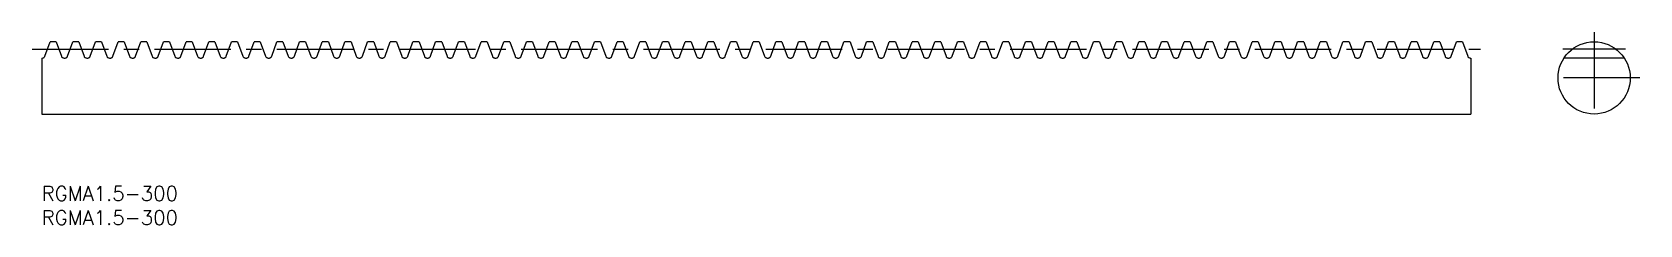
# Model space of a CAD drawing. Extents: x -2 to 332, y -8 to 32.
import ezdxf

# ---------------------------------------------------------------- set-up
doc = ezdxf.new("R2010")
doc.units = 0
doc.header["$LTSCALE"] = 0.5
doc.linetypes.add('CENTER', pattern=[50.8, 31.75, -6.35, 6.35, -6.35])
for name, color, linetype in [('MSM_CENTER', 1, 'CENTER'), ('MSM_CONTINUOUS', 7, 'CONTINUOUS'), ('MSM_PART_NUMBER', 7, 'CONTINUOUS')]:
    doc.layers.add(name, color=color, linetype=linetype)
doc.styles.get("Standard").update_dxf_attribs({"font": 'txt.shx', "height": 3, "bigfont": 'bigfont.shx'})

msp = doc.modelspace()

# ---------------------------------------------------------------- linework, layer by layer
at = {"layer": 'MSM_CENTER'}
for p, q in [((322.5, 32), (322.5, 13)), ((-2, 28.5), (298.88, 28.5)), ((329, 28.5), (316, 28.5)), ((332, 22.5), (313, 22.5))]:
    msp.add_line(p, q, dxfattribs=at)
at = {"layer": 'MSM_CONTINUOUS'}
for p, q in [((0.63, 27), (1.72, 30)), ((2.99, 30), (1.72, 30)), ((2.99, 30), (4.08, 27)), ((5.34, 27), (6.44, 30)), ((7.7, 30), (6.44, 30)), ((7.7, 30), (8.79, 27)), ((10.06, 27), (11.15, 30)), ((12.41, 30), (11.15, 30)), ((12.41, 30), (13.5, 27)), ((14.77, 27), (15.86, 30)), ((17.12, 30), (15.86, 30)), ((17.12, 30), (18.22, 27)), ((19.48, 27), (20.57, 30)), ((21.84, 30), (20.57, 30)), ((21.84, 30), (22.93, 27)), ((24.19, 27), (25.29, 30)), ((26.55, 30), (25.29, 30)), ((26.55, 30), (27.64, 27)), ((28.91, 27), (30, 30)), ((31.26, 30), (30, 30)), ((31.26, 30), (32.35, 27)), ((33.62, 27), (34.71, 30)), ((35.97, 30), (34.71, 30)), ((35.97, 30), (37.07, 27)), ((38.33, 27), (39.42, 30)), ((40.69, 30), (39.42, 30)), ((40.69, 30), (41.78, 27)), ((43.04, 27), (44.14, 30)), ((45.4, 30), (44.14, 30)), ((45.4, 30), (46.49, 27)), ((47.76, 27), (48.85, 30)), ((50.11, 30), (48.85, 30)), ((50.11, 30), (51.2, 27)), ((52.47, 27), (53.56, 30)), ((54.82, 30), (53.56, 30)), ((54.82, 30), (55.92, 27)), ((57.18, 27), (58.27, 30)), ((59.54, 30), (58.27, 30)), ((59.54, 30), (60.63, 27)), ((61.89, 27), (62.98, 30)), ((64.25, 30), (62.98, 30)), ((64.25, 30), (65.34, 27)), ((66.61, 27), (67.7, 30)), ((68.96, 30), (67.7, 30)), ((68.96, 30), (70.05, 27)), ((71.32, 27), (72.41, 30)), ((73.67, 30), (72.41, 30)), ((73.67, 30), (74.77, 27)), ((76.03, 27), (77.12, 30)), ((78.39, 30), (77.12, 30)), ((78.39, 30), (79.48, 27)), ((80.74, 27), (81.83, 30)), ((83.1, 30), (81.83, 30)), ((83.1, 30), (84.19, 27)), ((85.45, 27), (86.55, 30)), ((87.81, 30), (86.55, 30)), ((87.81, 30), (88.9, 27)), ((90.17, 27), (91.26, 30)), ((92.52, 30), (91.26, 30)), ((92.52, 30), (93.62, 27)), ((94.88, 27), (95.97, 30)), ((97.24, 30), (95.97, 30)), ((97.24, 30), (98.33, 27)), ((99.59, 27), (100.68, 30)), ((101.95, 30), (100.68, 30)), ((101.95, 30), (103.04, 27)), ((104.3, 27), (105.4, 30)), ((106.66, 30), (105.4, 30)), ((106.66, 30), (107.75, 27)), ((109.02, 27), (110.11, 30)), ((111.37, 30), (110.11, 30)), ((111.37, 30), (112.46, 27)), ((113.73, 27), (114.82, 30)), ((116.09, 30), (114.82, 30)), ((116.09, 30), (117.18, 27)), ((118.44, 27), (119.53, 30)), ((120.8, 30), (119.53, 30)), ((120.8, 30), (121.89, 27)), ((123.15, 27), (124.25, 30)), ((125.51, 30), (124.25, 30)), ((125.51, 30), (126.6, 27)), ((127.87, 27), (128.96, 30)), ((130.22, 30), (128.96, 30)), ((130.22, 30), (131.31, 27)), ((132.58, 27), (133.67, 30)), ((134.93, 30), (133.67, 30)), ((134.93, 30), (136.03, 27)), ((137.29, 27), (138.38, 30)), ((139.65, 30), (138.38, 30)), ((139.65, 30), (140.74, 27)), ((142, 27), (143.1, 30)), ((144.36, 30), (143.1, 30)), ((144.36, 30), (145.45, 27)), ((146.72, 27), (147.81, 30)), ((149.07, 30), (147.81, 30)), ((149.07, 30), (150.16, 27)), ((151.43, 27), (152.52, 30)), ((153.78, 30), (152.52, 30)), ((153.78, 30), (154.88, 27)), ((156.14, 27), (157.23, 30)), ((158.5, 30), (157.23, 30)), ((158.5, 30), (159.59, 27)), ((160.85, 27), (161.95, 30)), ((163.21, 30), (161.95, 30)), ((163.21, 30), (164.3, 27)), ((165.57, 27), (166.66, 30)), ((167.92, 30), (166.66, 30)), ((167.92, 30), (169.01, 27)), ((170.28, 27), (171.37, 30)), ((172.63, 30), (171.37, 30)), ((172.63, 30), (173.73, 27)), ((174.99, 27), (176.08, 30)), ((177.35, 30), (176.08, 30)), ((177.35, 30), (178.44, 27)), ((179.7, 27), (180.79, 30)), ((182.06, 30), (180.79, 30)), ((182.06, 30), (183.15, 27)), ((184.42, 27), (185.51, 30)), ((186.77, 30), (185.51, 30)), ((186.77, 30), (187.86, 27)), ((189.13, 27), (190.22, 30)), ((191.48, 30), (190.22, 30)), ((191.48, 30), (192.58, 27)), ((193.84, 27), (194.93, 30)), ((196.2, 30), (194.93, 30)), ((196.2, 30), (197.29, 27)), ((198.55, 27), (199.64, 30)), ((200.91, 30), (199.64, 30)), ((200.91, 30), (202, 27)), ((203.26, 27), (204.36, 30)), ((205.62, 30), (204.36, 30)), ((205.62, 30), (206.71, 27)), ((207.98, 27), (209.07, 30)), ((210.33, 30), (209.07, 30)), ((210.33, 30), (211.43, 27)), ((212.69, 27), (213.78, 30)), ((215.05, 30), (213.78, 30)), ((215.05, 30), (216.14, 27)), ((217.4, 27), (218.49, 30)), ((219.76, 30), (218.49, 30)), ((219.76, 30), (220.85, 27)), ((222.11, 27), (223.21, 30)), ((224.47, 30), (223.21, 30)), ((224.47, 30), (225.56, 27)), ((226.83, 27), (227.92, 30)), ((229.18, 30), (227.92, 30)), ((229.18, 30), (230.27, 27)), ((231.54, 27), (232.63, 30)), ((233.9, 30), (232.63, 30)), ((233.9, 30), (234.99, 27)), ((236.25, 27), (237.34, 30)), ((238.61, 30), (237.34, 30)), ((238.61, 30), (239.7, 27)), ((240.96, 27), (242.06, 30)), ((243.32, 30), (242.06, 30)), ((243.32, 30), (244.41, 27)), ((245.68, 27), (246.77, 30)), ((248.03, 30), (246.77, 30)), ((248.03, 30), (249.12, 27)), ((250.39, 27), (251.48, 30)), ((252.74, 30), (251.48, 30)), ((252.74, 30), (253.84, 27)), ((255.1, 27), (256.19, 30)), ((257.46, 30), (256.19, 30)), ((257.46, 30), (258.55, 27)), ((259.81, 27), (260.91, 30)), ((262.17, 30), (260.91, 30)), ((262.17, 30), (263.26, 27)), ((264.53, 27), (265.62, 30)), ((266.88, 30), (265.62, 30)), ((266.88, 30), (267.97, 27)), ((269.24, 27), (270.33, 30)), ((271.59, 30), (270.33, 30)), ((271.59, 30), (272.69, 27)), ((273.95, 27), (275.04, 30)), ((276.31, 30), (275.04, 30)), ((276.31, 30), (277.4, 27)), ((278.66, 27), (279.76, 30)), ((281.02, 30), (279.76, 30)), ((281.02, 30), (282.11, 27)), ((283.38, 27), (284.47, 30)), ((285.73, 30), (284.47, 30)), ((285.73, 30), (286.82, 27)), ((288.09, 27), (289.18, 30)), ((290.44, 30), (289.18, 30)), ((290.44, 30), (291.54, 27)), ((292.8, 27), (293.89, 30)), ((295.16, 30), (293.89, 30)), ((295.16, 30), (296.25, 27)), ((0, 26.62), (0.1, 26.62)), ((0, 26.62), (0, 15)), ((4.62, 26.62), (4.81, 26.62)), ((9.33, 26.62), (9.52, 26.62)), ((14.04, 26.62), (14.23, 26.62)), ((18.75, 26.62), (18.95, 26.62)), ((23.46, 26.62), (23.66, 26.62)), ((28.18, 26.62), (28.37, 26.62)), ((32.89, 26.62), (33.08, 26.62)), ((37.6, 26.62), (37.8, 26.62)), ((42.31, 26.62), (42.51, 26.62)), ((47.03, 26.62), (47.22, 26.62)), ((51.74, 26.62), (51.93, 26.62)), ((56.45, 26.62), (56.64, 26.62)), ((61.16, 26.62), (61.36, 26.62)), ((65.88, 26.62), (66.07, 26.62)), ((70.59, 26.62), (70.78, 26.62)), ((75.3, 26.62), (75.49, 26.62)), ((80.01, 26.62), (80.21, 26.62)), ((84.73, 26.62), (84.92, 26.62)), ((89.44, 26.62), (89.63, 26.62)), ((94.15, 26.62), (94.34, 26.62)), ((98.86, 26.62), (99.06, 26.62)), ((103.58, 26.62), (103.77, 26.62)), ((108.29, 26.62), (108.48, 26.62)), ((113, 26.62), (113.19, 26.62)), ((117.71, 26.62), (117.91, 26.62)), ((122.43, 26.62), (122.62, 26.62)), ((127.14, 26.62), (127.33, 26.62)), ((131.85, 26.62), (132.04, 26.62)), ((136.56, 26.62), (136.76, 26.62)), ((141.27, 26.62), (141.47, 26.62)), ((145.99, 26.62), (146.18, 26.62)), ((150.7, 26.62), (150.89, 26.62)), ((155.41, 26.62), (155.61, 26.62)), ((160.12, 26.62), (160.32, 26.62)), ((164.84, 26.62), (165.03, 26.62)), ((169.55, 26.62), (169.74, 26.62)), ((174.26, 26.62), (174.45, 26.62)), ((178.97, 26.62), (179.17, 26.62)), ((183.69, 26.62), (183.88, 26.62)), ((188.4, 26.62), (188.59, 26.62)), ((193.11, 26.62), (193.3, 26.62)), ((197.82, 26.62), (198.02, 26.62)), ((202.54, 26.62), (202.73, 26.62)), ((207.25, 26.62), (207.44, 26.62)), ((211.96, 26.62), (212.15, 26.62)), ((216.67, 26.62), (216.87, 26.62)), ((221.39, 26.62), (221.58, 26.62)), ((226.1, 26.62), (226.29, 26.62)), ((230.81, 26.62), (231, 26.62)), ((235.52, 26.62), (235.72, 26.62)), ((240.24, 26.62), (240.43, 26.62)), ((244.95, 26.62), (245.14, 26.62)), ((249.66, 26.62), (249.85, 26.62)), ((254.37, 26.62), (254.57, 26.62)), ((259.08, 26.62), (259.28, 26.62)), ((263.8, 26.62), (263.99, 26.62)), ((268.51, 26.62), (268.7, 26.62)), ((273.22, 26.62), (273.42, 26.62)), ((277.93, 26.62), (278.13, 26.62)), ((282.65, 26.62), (282.84, 26.62)), ((287.36, 26.62), (287.55, 26.62)), ((292.07, 26.62), (292.26, 26.62)), ((296.78, 26.62), (296.88, 26.62)), ((296.88, 26.62), (296.88, 15)), ((328.77, 26.62), (316.24, 26.62)), ((0, 15), (296.88, 15))]:
    msp.add_line(p, q, dxfattribs=at)
for points in [[(0.1, 26.62, 0), (0.18, 26.63, 0), (0.26, 26.65, 0), (0.34, 26.68, 0), (0.41, 26.72, 0), (0.47, 26.77, 0), (0.53, 26.82, 0), (0.58, 26.89, 0), (0.62, 26.97, 0), (0.63, 27, 0)], [(4.08, 27, 0), (4.12, 26.91, 0), (4.18, 26.82, 0), (4.25, 26.76, 0), (4.32, 26.71, 0), (4.41, 26.66, 0), (4.5, 26.64, 0), (4.62, 26.62, 0)], [(4.81, 26.62, 0), (4.89, 26.63, 0), (4.97, 26.65, 0), (5.05, 26.68, 0), (5.12, 26.72, 0), (5.18, 26.77, 0), (5.24, 26.82, 0), (5.29, 26.89, 0), (5.33, 26.97, 0), (5.34, 27, 0)], [(8.79, 27, 0), (8.83, 26.91, 0), (8.9, 26.82, 0), (8.96, 26.76, 0), (9.03, 26.71, 0), (9.12, 26.66, 0), (9.21, 26.64, 0), (9.33, 26.62, 0)], [(9.52, 26.62, 0), (9.6, 26.63, 0), (9.69, 26.65, 0), (9.76, 26.68, 0), (9.83, 26.72, 0), (9.9, 26.77, 0), (9.95, 26.82, 0), (10, 26.89, 0), (10.04, 26.97, 0), (10.06, 27, 0)], [(13.5, 27, 0), (13.55, 26.91, 0), (13.61, 26.82, 0), (13.67, 26.76, 0), (13.75, 26.71, 0), (13.83, 26.66, 0), (13.93, 26.64, 0), (14.04, 26.62, 0)], [(14.23, 26.62, 0), (14.32, 26.63, 0), (14.4, 26.65, 0), (14.47, 26.68, 0), (14.54, 26.72, 0), (14.61, 26.77, 0), (14.66, 26.82, 0), (14.72, 26.89, 0), (14.76, 26.97, 0), (14.77, 27, 0)], [(18.22, 27, 0), (18.26, 26.91, 0), (18.32, 26.82, 0), (18.38, 26.76, 0), (18.46, 26.71, 0), (18.54, 26.66, 0), (18.64, 26.64, 0), (18.75, 26.62, 0)], [(18.95, 26.62, 0), (19.03, 26.63, 0), (19.11, 26.65, 0), (19.19, 26.68, 0), (19.26, 26.72, 0), (19.32, 26.77, 0), (19.38, 26.82, 0), (19.43, 26.89, 0), (19.47, 26.97, 0), (19.48, 27, 0)], [(22.93, 27, 0), (22.97, 26.91, 0), (23.03, 26.82, 0), (23.1, 26.76, 0), (23.17, 26.71, 0), (23.26, 26.66, 0), (23.35, 26.64, 0), (23.46, 26.62, 0)], [(23.66, 26.62, 0), (23.74, 26.63, 0), (23.82, 26.65, 0), (23.9, 26.68, 0), (23.97, 26.72, 0), (24.03, 26.77, 0), (24.09, 26.82, 0), (24.14, 26.89, 0), (24.18, 26.97, 0), (24.19, 27, 0)], [(27.64, 27, 0), (27.68, 26.91, 0), (27.74, 26.82, 0), (27.81, 26.76, 0), (27.88, 26.71, 0), (27.97, 26.66, 0), (28.06, 26.64, 0), (28.18, 26.62, 0)], [(28.37, 26.62, 0), (28.45, 26.63, 0), (28.54, 26.65, 0), (28.61, 26.68, 0), (28.68, 26.72, 0), (28.75, 26.77, 0), (28.8, 26.82, 0), (28.85, 26.89, 0), (28.89, 26.97, 0), (28.91, 27, 0)], [(32.35, 27, 0), (32.4, 26.91, 0), (32.46, 26.82, 0), (32.52, 26.76, 0), (32.6, 26.71, 0), (32.68, 26.66, 0), (32.78, 26.64, 0), (32.89, 26.62, 0)], [(33.08, 26.62, 0), (33.17, 26.63, 0), (33.25, 26.65, 0), (33.32, 26.68, 0), (33.39, 26.72, 0), (33.46, 26.77, 0), (33.51, 26.82, 0), (33.57, 26.89, 0), (33.61, 26.97, 0), (33.62, 27, 0)], [(37.07, 27, 0), (37.11, 26.91, 0), (37.17, 26.82, 0), (37.23, 26.76, 0), (37.31, 26.71, 0), (37.39, 26.66, 0), (37.49, 26.64, 0), (37.6, 26.62, 0)], [(37.8, 26.62, 0), (37.88, 26.63, 0), (37.96, 26.65, 0), (38.04, 26.68, 0), (38.11, 26.72, 0), (38.17, 26.77, 0), (38.23, 26.82, 0), (38.28, 26.89, 0), (38.32, 26.97, 0), (38.33, 27, 0)], [(41.78, 27, 0), (41.82, 26.91, 0), (41.88, 26.82, 0), (41.95, 26.76, 0), (42.02, 26.71, 0), (42.11, 26.66, 0), (42.2, 26.64, 0), (42.31, 26.62, 0)], [(42.51, 26.62, 0), (42.59, 26.63, 0), (42.67, 26.65, 0), (42.75, 26.68, 0), (42.82, 26.72, 0), (42.88, 26.77, 0), (42.94, 26.82, 0), (42.99, 26.89, 0), (43.03, 26.97, 0), (43.04, 27, 0)], [(46.49, 27, 0), (46.53, 26.91, 0), (46.59, 26.82, 0), (46.66, 26.76, 0), (46.73, 26.71, 0), (46.82, 26.66, 0), (46.91, 26.64, 0), (47.03, 26.62, 0)], [(47.22, 26.62, 0), (47.3, 26.63, 0), (47.38, 26.65, 0), (47.46, 26.68, 0), (47.53, 26.72, 0), (47.6, 26.77, 0), (47.65, 26.82, 0), (47.7, 26.89, 0), (47.74, 26.97, 0), (47.76, 27, 0)], [(51.2, 27, 0), (51.25, 26.91, 0), (51.31, 26.82, 0), (51.37, 26.76, 0), (51.45, 26.71, 0), (51.53, 26.66, 0), (51.63, 26.64, 0), (51.74, 26.62, 0)], [(51.93, 26.62, 0), (52.02, 26.63, 0), (52.1, 26.65, 0), (52.17, 26.68, 0), (52.24, 26.72, 0), (52.31, 26.77, 0), (52.36, 26.82, 0), (52.42, 26.89, 0), (52.46, 26.97, 0), (52.47, 27, 0)], [(55.92, 27, 0), (55.96, 26.91, 0), (56.02, 26.82, 0), (56.08, 26.76, 0), (56.16, 26.71, 0), (56.24, 26.66, 0), (56.34, 26.64, 0), (56.45, 26.62, 0)], [(56.64, 26.62, 0), (56.73, 26.63, 0), (56.81, 26.65, 0), (56.89, 26.68, 0), (56.96, 26.72, 0), (57.02, 26.77, 0), (57.08, 26.82, 0), (57.13, 26.89, 0), (57.17, 26.97, 0), (57.18, 27, 0)], [(60.63, 27, 0), (60.67, 26.91, 0), (60.73, 26.82, 0), (60.8, 26.76, 0), (60.87, 26.71, 0), (60.96, 26.66, 0), (61.05, 26.64, 0), (61.16, 26.62, 0)], [(61.36, 26.62, 0), (61.44, 26.63, 0), (61.52, 26.65, 0), (61.6, 26.68, 0), (61.67, 26.72, 0), (61.73, 26.77, 0), (61.79, 26.82, 0), (61.84, 26.89, 0), (61.88, 26.97, 0), (61.89, 27, 0)], [(65.34, 27, 0), (65.38, 26.91, 0), (65.44, 26.82, 0), (65.51, 26.76, 0), (65.58, 26.71, 0), (65.67, 26.66, 0), (65.76, 26.64, 0), (65.88, 26.62, 0)], [(66.07, 26.62, 0), (66.15, 26.63, 0), (66.23, 26.65, 0), (66.31, 26.68, 0), (66.38, 26.72, 0), (66.45, 26.77, 0), (66.5, 26.82, 0), (66.55, 26.89, 0), (66.59, 26.97, 0), (66.61, 27, 0)], [(70.05, 27, 0), (70.1, 26.91, 0), (70.16, 26.82, 0), (70.22, 26.76, 0), (70.29, 26.71, 0), (70.38, 26.66, 0), (70.48, 26.64, 0), (70.59, 26.62, 0)], [(70.78, 26.62, 0), (70.87, 26.63, 0), (70.95, 26.65, 0), (71.02, 26.68, 0), (71.09, 26.72, 0), (71.16, 26.77, 0), (71.21, 26.82, 0), (71.27, 26.89, 0), (71.31, 26.97, 0), (71.32, 27, 0)], [(74.77, 27, 0), (74.81, 26.91, 0), (74.87, 26.82, 0), (74.93, 26.76, 0), (75.01, 26.71, 0), (75.09, 26.66, 0), (75.19, 26.64, 0), (75.3, 26.62, 0)], [(75.49, 26.62, 0), (75.58, 26.63, 0), (75.66, 26.65, 0), (75.74, 26.68, 0), (75.81, 26.72, 0), (75.87, 26.77, 0), (75.93, 26.82, 0), (75.98, 26.89, 0), (76.02, 26.97, 0), (76.03, 27, 0)], [(79.48, 27, 0), (79.52, 26.91, 0), (79.58, 26.82, 0), (79.64, 26.76, 0), (79.72, 26.71, 0), (79.81, 26.66, 0), (79.9, 26.64, 0), (80.01, 26.62, 0)], [(80.21, 26.62, 0), (80.29, 26.63, 0), (80.37, 26.65, 0), (80.45, 26.68, 0), (80.52, 26.72, 0), (80.58, 26.77, 0), (80.64, 26.82, 0), (80.69, 26.89, 0), (80.73, 26.97, 0), (80.74, 27, 0)], [(84.19, 27, 0), (84.23, 26.91, 0), (84.29, 26.82, 0), (84.36, 26.76, 0), (84.43, 26.71, 0), (84.52, 26.66, 0), (84.61, 26.64, 0), (84.73, 26.62, 0)], [(84.92, 26.62, 0), (85, 26.63, 0), (85.08, 26.65, 0), (85.16, 26.68, 0), (85.23, 26.72, 0), (85.3, 26.77, 0), (85.35, 26.82, 0), (85.4, 26.89, 0), (85.44, 26.97, 0), (85.45, 27, 0)], [(88.9, 27, 0), (88.95, 26.91, 0), (89.01, 26.82, 0), (89.07, 26.76, 0), (89.14, 26.71, 0), (89.23, 26.66, 0), (89.33, 26.64, 0), (89.44, 26.62, 0)], [(89.63, 26.62, 0), (89.72, 26.63, 0), (89.8, 26.65, 0), (89.87, 26.68, 0), (89.94, 26.72, 0), (90.01, 26.77, 0), (90.06, 26.82, 0), (90.12, 26.89, 0), (90.16, 26.97, 0), (90.17, 27, 0)], [(93.62, 27, 0), (93.66, 26.91, 0), (93.72, 26.82, 0), (93.78, 26.76, 0), (93.86, 26.71, 0), (93.94, 26.66, 0), (94.04, 26.64, 0), (94.15, 26.62, 0)], [(94.34, 26.62, 0), (94.43, 26.63, 0), (94.51, 26.65, 0), (94.59, 26.68, 0), (94.65, 26.72, 0), (94.72, 26.77, 0), (94.78, 26.82, 0), (94.83, 26.89, 0), (94.87, 26.97, 0), (94.88, 27, 0)], [(98.33, 27, 0), (98.37, 26.91, 0), (98.43, 26.82, 0), (98.49, 26.76, 0), (98.57, 26.71, 0), (98.66, 26.66, 0), (98.75, 26.64, 0), (98.86, 26.62, 0)], [(99.06, 26.62, 0), (99.14, 26.63, 0), (99.22, 26.65, 0), (99.3, 26.68, 0), (99.37, 26.72, 0), (99.43, 26.77, 0), (99.49, 26.82, 0), (99.54, 26.89, 0), (99.58, 26.97, 0), (99.59, 27, 0)], [(103.04, 27, 0), (103.08, 26.91, 0), (103.14, 26.82, 0), (103.21, 26.76, 0), (103.28, 26.71, 0), (103.37, 26.66, 0), (103.46, 26.64, 0), (103.58, 26.62, 0)], [(103.77, 26.62, 0), (103.85, 26.63, 0), (103.93, 26.65, 0), (104.01, 26.68, 0), (104.08, 26.72, 0), (104.14, 26.77, 0), (104.2, 26.82, 0), (104.25, 26.89, 0), (104.29, 26.97, 0), (104.3, 27, 0)], [(107.75, 27, 0), (107.8, 26.91, 0), (107.86, 26.82, 0), (107.92, 26.76, 0), (107.99, 26.71, 0), (108.08, 26.66, 0), (108.17, 26.64, 0), (108.29, 26.62, 0)], [(108.48, 26.62, 0), (108.56, 26.63, 0), (108.65, 26.65, 0), (108.72, 26.68, 0), (108.79, 26.72, 0), (108.86, 26.77, 0), (108.91, 26.82, 0), (108.97, 26.89, 0), (109, 26.97, 0), (109.02, 27, 0)], [(112.46, 27, 0), (112.51, 26.91, 0), (112.57, 26.82, 0), (112.63, 26.76, 0), (112.71, 26.71, 0), (112.79, 26.66, 0), (112.89, 26.64, 0), (113, 26.62, 0)], [(113.19, 26.62, 0), (113.28, 26.63, 0), (113.36, 26.65, 0), (113.43, 26.68, 0), (113.5, 26.72, 0), (113.57, 26.77, 0), (113.63, 26.82, 0), (113.68, 26.89, 0), (113.72, 26.97, 0), (113.73, 27, 0)], [(117.18, 27, 0), (117.22, 26.91, 0), (117.28, 26.82, 0), (117.34, 26.76, 0), (117.42, 26.71, 0), (117.51, 26.66, 0), (117.6, 26.64, 0), (117.71, 26.62, 0)], [(117.91, 26.62, 0), (117.99, 26.63, 0), (118.07, 26.65, 0), (118.15, 26.68, 0), (118.22, 26.72, 0), (118.28, 26.77, 0), (118.34, 26.82, 0), (118.39, 26.89, 0), (118.43, 26.97, 0), (118.44, 27, 0)], [(121.89, 27, 0), (121.93, 26.91, 0), (121.99, 26.82, 0), (122.06, 26.76, 0), (122.13, 26.71, 0), (122.22, 26.66, 0), (122.31, 26.64, 0), (122.43, 26.62, 0)], [(122.62, 26.62, 0), (122.7, 26.63, 0), (122.78, 26.65, 0), (122.86, 26.68, 0), (122.93, 26.72, 0), (122.99, 26.77, 0), (123.05, 26.82, 0), (123.1, 26.89, 0), (123.14, 26.97, 0), (123.15, 27, 0)], [(126.6, 27, 0), (126.64, 26.91, 0), (126.71, 26.82, 0), (126.77, 26.76, 0), (126.84, 26.71, 0), (126.93, 26.66, 0), (127.02, 26.64, 0), (127.14, 26.62, 0)], [(127.33, 26.62, 0), (127.41, 26.63, 0), (127.5, 26.65, 0), (127.57, 26.68, 0), (127.64, 26.72, 0), (127.71, 26.77, 0), (127.76, 26.82, 0), (127.81, 26.89, 0), (127.85, 26.97, 0), (127.87, 27, 0)], [(131.31, 27, 0), (131.36, 26.91, 0), (131.42, 26.82, 0), (131.48, 26.76, 0), (131.56, 26.71, 0), (131.64, 26.66, 0), (131.74, 26.64, 0), (131.85, 26.62, 0)], [(132.04, 26.62, 0), (132.13, 26.63, 0), (132.21, 26.65, 0), (132.28, 26.68, 0), (132.35, 26.72, 0), (132.42, 26.77, 0), (132.47, 26.82, 0), (132.53, 26.89, 0), (132.57, 26.97, 0), (132.58, 27, 0)], [(136.03, 27, 0), (136.07, 26.91, 0), (136.13, 26.82, 0), (136.19, 26.76, 0), (136.27, 26.71, 0), (136.35, 26.66, 0), (136.45, 26.64, 0), (136.56, 26.62, 0)], [(136.76, 26.62, 0), (136.84, 26.63, 0), (136.92, 26.65, 0), (137, 26.68, 0), (137.07, 26.72, 0), (137.13, 26.77, 0), (137.19, 26.82, 0), (137.24, 26.89, 0), (137.28, 26.97, 0), (137.29, 27, 0)], [(140.74, 27, 0), (140.78, 26.91, 0), (140.84, 26.82, 0), (140.91, 26.76, 0), (140.98, 26.71, 0), (141.07, 26.66, 0), (141.16, 26.64, 0), (141.27, 26.62, 0)], [(141.47, 26.62, 0), (141.55, 26.63, 0), (141.63, 26.65, 0), (141.71, 26.68, 0), (141.78, 26.72, 0), (141.84, 26.77, 0), (141.9, 26.82, 0), (141.95, 26.89, 0), (141.99, 26.97, 0), (142, 27, 0)], [(145.45, 27, 0), (145.49, 26.91, 0), (145.55, 26.82, 0), (145.62, 26.76, 0), (145.69, 26.71, 0), (145.78, 26.66, 0), (145.87, 26.64, 0), (145.99, 26.62, 0)], [(146.18, 26.62, 0), (146.26, 26.63, 0), (146.35, 26.65, 0), (146.42, 26.68, 0), (146.49, 26.72, 0), (146.56, 26.77, 0), (146.61, 26.82, 0), (146.66, 26.89, 0), (146.7, 26.97, 0), (146.72, 27, 0)], [(150.16, 27, 0), (150.21, 26.91, 0), (150.27, 26.82, 0), (150.33, 26.76, 0), (150.41, 26.71, 0), (150.49, 26.66, 0), (150.59, 26.64, 0), (150.7, 26.62, 0)], [(150.89, 26.62, 0), (150.98, 26.63, 0), (151.06, 26.65, 0), (151.13, 26.68, 0), (151.2, 26.72, 0), (151.27, 26.77, 0), (151.32, 26.82, 0), (151.38, 26.89, 0), (151.42, 26.97, 0), (151.43, 27, 0)], [(154.88, 27, 0), (154.92, 26.91, 0), (154.98, 26.82, 0), (155.04, 26.76, 0), (155.12, 26.71, 0), (155.2, 26.66, 0), (155.3, 26.64, 0), (155.41, 26.62, 0)], [(155.61, 26.62, 0), (155.69, 26.63, 0), (155.77, 26.65, 0), (155.85, 26.68, 0), (155.92, 26.72, 0), (155.98, 26.77, 0), (156.04, 26.82, 0), (156.09, 26.89, 0), (156.13, 26.97, 0), (156.14, 27, 0)], [(159.59, 27, 0), (159.63, 26.91, 0), (159.69, 26.82, 0), (159.76, 26.76, 0), (159.83, 26.71, 0), (159.92, 26.66, 0), (160.01, 26.64, 0), (160.12, 26.62, 0)], [(160.32, 26.62, 0), (160.4, 26.63, 0), (160.48, 26.65, 0), (160.56, 26.68, 0), (160.63, 26.72, 0), (160.69, 26.77, 0), (160.75, 26.82, 0), (160.8, 26.89, 0), (160.84, 26.97, 0), (160.85, 27, 0)], [(164.3, 27, 0), (164.34, 26.91, 0), (164.4, 26.82, 0), (164.47, 26.76, 0), (164.54, 26.71, 0), (164.63, 26.66, 0), (164.72, 26.64, 0), (164.84, 26.62, 0)], [(165.03, 26.62, 0), (165.11, 26.63, 0), (165.19, 26.65, 0), (165.27, 26.68, 0), (165.34, 26.72, 0), (165.41, 26.77, 0), (165.46, 26.82, 0), (165.51, 26.89, 0), (165.55, 26.97, 0), (165.57, 27, 0)], [(169.01, 27, 0), (169.06, 26.91, 0), (169.12, 26.82, 0), (169.18, 26.76, 0), (169.26, 26.71, 0), (169.34, 26.66, 0), (169.44, 26.64, 0), (169.55, 26.62, 0)], [(169.74, 26.62, 0), (169.83, 26.63, 0), (169.91, 26.65, 0), (169.98, 26.68, 0), (170.05, 26.72, 0), (170.12, 26.77, 0), (170.17, 26.82, 0), (170.23, 26.89, 0), (170.27, 26.97, 0), (170.28, 27, 0)], [(173.73, 27, 0), (173.77, 26.91, 0), (173.83, 26.82, 0), (173.89, 26.76, 0), (173.97, 26.71, 0), (174.05, 26.66, 0), (174.15, 26.64, 0), (174.26, 26.62, 0)], [(174.45, 26.62, 0), (174.54, 26.63, 0), (174.62, 26.65, 0), (174.7, 26.68, 0), (174.77, 26.72, 0), (174.83, 26.77, 0), (174.89, 26.82, 0), (174.94, 26.89, 0), (174.98, 26.97, 0), (174.99, 27, 0)], [(178.44, 27, 0), (178.48, 26.91, 0), (178.54, 26.82, 0), (178.61, 26.76, 0), (178.68, 26.71, 0), (178.77, 26.66, 0), (178.86, 26.64, 0), (178.97, 26.62, 0)], [(179.17, 26.62, 0), (179.25, 26.63, 0), (179.33, 26.65, 0), (179.41, 26.68, 0), (179.48, 26.72, 0), (179.54, 26.77, 0), (179.6, 26.82, 0), (179.65, 26.89, 0), (179.69, 26.97, 0), (179.7, 27, 0)], [(183.15, 27, 0), (183.19, 26.91, 0), (183.25, 26.82, 0), (183.32, 26.76, 0), (183.39, 26.71, 0), (183.48, 26.66, 0), (183.57, 26.64, 0), (183.69, 26.62, 0)], [(183.88, 26.62, 0), (183.96, 26.63, 0), (184.04, 26.65, 0), (184.12, 26.68, 0), (184.19, 26.72, 0), (184.26, 26.77, 0), (184.31, 26.82, 0), (184.36, 26.89, 0), (184.4, 26.97, 0), (184.42, 27, 0)], [(187.86, 27, 0), (187.91, 26.91, 0), (187.97, 26.82, 0), (188.03, 26.76, 0), (188.1, 26.71, 0), (188.19, 26.66, 0), (188.29, 26.64, 0), (188.4, 26.62, 0)], [(188.59, 26.62, 0), (188.68, 26.63, 0), (188.76, 26.65, 0), (188.83, 26.68, 0), (188.9, 26.72, 0), (188.97, 26.77, 0), (189.02, 26.82, 0), (189.08, 26.89, 0), (189.12, 26.97, 0), (189.13, 27, 0)], [(192.58, 27, 0), (192.62, 26.91, 0), (192.68, 26.82, 0), (192.74, 26.76, 0), (192.82, 26.71, 0), (192.9, 26.66, 0), (193, 26.64, 0), (193.11, 26.62, 0)], [(193.3, 26.62, 0), (193.39, 26.63, 0), (193.47, 26.65, 0), (193.55, 26.68, 0), (193.62, 26.72, 0), (193.68, 26.77, 0), (193.74, 26.82, 0), (193.79, 26.89, 0), (193.83, 26.97, 0), (193.84, 27, 0)], [(197.29, 27, 0), (197.33, 26.91, 0), (197.39, 26.82, 0), (197.45, 26.76, 0), (197.53, 26.71, 0), (197.62, 26.66, 0), (197.71, 26.64, 0), (197.82, 26.62, 0)], [(198.02, 26.62, 0), (198.1, 26.63, 0), (198.18, 26.65, 0), (198.26, 26.68, 0), (198.33, 26.72, 0), (198.39, 26.77, 0), (198.45, 26.82, 0), (198.5, 26.89, 0), (198.54, 26.97, 0), (198.55, 27, 0)], [(202, 27, 0), (202.04, 26.91, 0), (202.1, 26.82, 0), (202.17, 26.76, 0), (202.24, 26.71, 0), (202.33, 26.66, 0), (202.42, 26.64, 0), (202.54, 26.62, 0)], [(202.73, 26.62, 0), (202.81, 26.63, 0), (202.89, 26.65, 0), (202.97, 26.68, 0), (203.04, 26.72, 0), (203.11, 26.77, 0), (203.16, 26.82, 0), (203.21, 26.89, 0), (203.25, 26.97, 0), (203.26, 27, 0)], [(206.71, 27, 0), (206.76, 26.91, 0), (206.82, 26.82, 0), (206.88, 26.76, 0), (206.95, 26.71, 0), (207.04, 26.66, 0), (207.14, 26.64, 0), (207.25, 26.62, 0)], [(207.44, 26.62, 0), (207.53, 26.63, 0), (207.61, 26.65, 0), (207.68, 26.68, 0), (207.75, 26.72, 0), (207.82, 26.77, 0), (207.87, 26.82, 0), (207.93, 26.89, 0), (207.97, 26.97, 0), (207.98, 27, 0)], [(211.43, 27, 0), (211.47, 26.91, 0), (211.53, 26.82, 0), (211.59, 26.76, 0), (211.67, 26.71, 0), (211.75, 26.66, 0), (211.85, 26.64, 0), (211.96, 26.62, 0)], [(212.15, 26.62, 0), (212.24, 26.63, 0), (212.32, 26.65, 0), (212.4, 26.68, 0), (212.46, 26.72, 0), (212.53, 26.77, 0), (212.59, 26.82, 0), (212.64, 26.89, 0), (212.68, 26.97, 0), (212.69, 27, 0)], [(216.14, 27, 0), (216.18, 26.91, 0), (216.24, 26.82, 0), (216.3, 26.76, 0), (216.38, 26.71, 0), (216.47, 26.66, 0), (216.56, 26.64, 0), (216.67, 26.62, 0)], [(216.87, 26.62, 0), (216.95, 26.63, 0), (217.03, 26.65, 0), (217.11, 26.68, 0), (217.18, 26.72, 0), (217.24, 26.77, 0), (217.3, 26.82, 0), (217.35, 26.89, 0), (217.39, 26.97, 0), (217.4, 27, 0)], [(220.85, 27, 0), (220.89, 26.91, 0), (220.95, 26.82, 0), (221.02, 26.76, 0), (221.09, 26.71, 0), (221.18, 26.66, 0), (221.27, 26.64, 0), (221.39, 26.62, 0)], [(221.58, 26.62, 0), (221.66, 26.63, 0), (221.74, 26.65, 0), (221.82, 26.68, 0), (221.89, 26.72, 0), (221.95, 26.77, 0), (222.01, 26.82, 0), (222.06, 26.89, 0), (222.1, 26.97, 0), (222.11, 27, 0)], [(225.56, 27, 0), (225.61, 26.91, 0), (225.67, 26.82, 0), (225.73, 26.76, 0), (225.8, 26.71, 0), (225.89, 26.66, 0), (225.98, 26.64, 0), (226.1, 26.62, 0)], [(226.29, 26.62, 0), (226.37, 26.63, 0), (226.46, 26.65, 0), (226.53, 26.68, 0), (226.6, 26.72, 0), (226.67, 26.77, 0), (226.72, 26.82, 0), (226.78, 26.89, 0), (226.81, 26.97, 0), (226.83, 27, 0)], [(230.27, 27, 0), (230.32, 26.91, 0), (230.38, 26.82, 0), (230.44, 26.76, 0), (230.52, 26.71, 0), (230.6, 26.66, 0), (230.7, 26.64, 0), (230.81, 26.62, 0)], [(231, 26.62, 0), (231.09, 26.63, 0), (231.17, 26.65, 0), (231.24, 26.68, 0), (231.31, 26.72, 0), (231.38, 26.77, 0), (231.44, 26.82, 0), (231.49, 26.89, 0), (231.53, 26.97, 0), (231.54, 27, 0)], [(234.99, 27, 0), (235.03, 26.91, 0), (235.09, 26.82, 0), (235.15, 26.76, 0), (235.23, 26.71, 0), (235.32, 26.66, 0), (235.41, 26.64, 0), (235.52, 26.62, 0)], [(235.72, 26.62, 0), (235.8, 26.63, 0), (235.88, 26.65, 0), (235.96, 26.68, 0), (236.03, 26.72, 0), (236.09, 26.77, 0), (236.15, 26.82, 0), (236.2, 26.89, 0), (236.24, 26.97, 0), (236.25, 27, 0)], [(239.7, 27, 0), (239.74, 26.91, 0), (239.8, 26.82, 0), (239.87, 26.76, 0), (239.94, 26.71, 0), (240.03, 26.66, 0), (240.12, 26.64, 0), (240.24, 26.62, 0)], [(240.43, 26.62, 0), (240.51, 26.63, 0), (240.59, 26.65, 0), (240.67, 26.68, 0), (240.74, 26.72, 0), (240.8, 26.77, 0), (240.86, 26.82, 0), (240.91, 26.89, 0), (240.95, 26.97, 0), (240.96, 27, 0)], [(244.41, 27, 0), (244.45, 26.91, 0), (244.52, 26.82, 0), (244.58, 26.76, 0), (244.65, 26.71, 0), (244.74, 26.66, 0), (244.83, 26.64, 0), (244.95, 26.62, 0)], [(245.14, 26.62, 0), (245.22, 26.63, 0), (245.31, 26.65, 0), (245.38, 26.68, 0), (245.45, 26.72, 0), (245.52, 26.77, 0), (245.57, 26.82, 0), (245.62, 26.89, 0), (245.66, 26.97, 0), (245.68, 27, 0)], [(249.12, 27, 0), (249.17, 26.91, 0), (249.23, 26.82, 0), (249.29, 26.76, 0), (249.37, 26.71, 0), (249.45, 26.66, 0), (249.55, 26.64, 0), (249.66, 26.62, 0)], [(249.85, 26.62, 0), (249.94, 26.63, 0), (250.02, 26.65, 0), (250.09, 26.68, 0), (250.16, 26.72, 0), (250.23, 26.77, 0), (250.28, 26.82, 0), (250.34, 26.89, 0), (250.38, 26.97, 0), (250.39, 27, 0)], [(253.84, 27, 0), (253.88, 26.91, 0), (253.94, 26.82, 0), (254, 26.76, 0), (254.08, 26.71, 0), (254.16, 26.66, 0), (254.26, 26.64, 0), (254.37, 26.62, 0)], [(254.57, 26.62, 0), (254.65, 26.63, 0), (254.73, 26.65, 0), (254.81, 26.68, 0), (254.88, 26.72, 0), (254.94, 26.77, 0), (255, 26.82, 0), (255.05, 26.89, 0), (255.09, 26.97, 0), (255.1, 27, 0)], [(258.55, 27, 0), (258.59, 26.91, 0), (258.65, 26.82, 0), (258.72, 26.76, 0), (258.79, 26.71, 0), (258.88, 26.66, 0), (258.97, 26.64, 0), (259.08, 26.62, 0)], [(259.28, 26.62, 0), (259.36, 26.63, 0), (259.44, 26.65, 0), (259.52, 26.68, 0), (259.59, 26.72, 0), (259.65, 26.77, 0), (259.71, 26.82, 0), (259.76, 26.89, 0), (259.8, 26.97, 0), (259.81, 27, 0)], [(263.26, 27, 0), (263.3, 26.91, 0), (263.36, 26.82, 0), (263.43, 26.76, 0), (263.5, 26.71, 0), (263.59, 26.66, 0), (263.68, 26.64, 0), (263.8, 26.62, 0)], [(263.99, 26.62, 0), (264.07, 26.63, 0), (264.16, 26.65, 0), (264.23, 26.68, 0), (264.3, 26.72, 0), (264.37, 26.77, 0), (264.42, 26.82, 0), (264.47, 26.89, 0), (264.51, 26.97, 0), (264.53, 27, 0)], [(267.97, 27, 0), (268.02, 26.91, 0), (268.08, 26.82, 0), (268.14, 26.76, 0), (268.22, 26.71, 0), (268.3, 26.66, 0), (268.4, 26.64, 0), (268.51, 26.62, 0)], [(268.7, 26.62, 0), (268.79, 26.63, 0), (268.87, 26.65, 0), (268.94, 26.68, 0), (269.01, 26.72, 0), (269.08, 26.77, 0), (269.13, 26.82, 0), (269.19, 26.89, 0), (269.23, 26.97, 0), (269.24, 27, 0)], [(272.69, 27, 0), (272.73, 26.91, 0), (272.79, 26.82, 0), (272.85, 26.76, 0), (272.93, 26.71, 0), (273.01, 26.66, 0), (273.11, 26.64, 0), (273.22, 26.62, 0)], [(273.42, 26.62, 0), (273.5, 26.63, 0), (273.58, 26.65, 0), (273.66, 26.68, 0), (273.73, 26.72, 0), (273.79, 26.77, 0), (273.85, 26.82, 0), (273.9, 26.89, 0), (273.94, 26.97, 0), (273.95, 27, 0)], [(277.4, 27, 0), (277.44, 26.91, 0), (277.5, 26.82, 0), (277.57, 26.76, 0), (277.64, 26.71, 0), (277.73, 26.66, 0), (277.82, 26.64, 0), (277.93, 26.62, 0)], [(278.13, 26.62, 0), (278.21, 26.63, 0), (278.29, 26.65, 0), (278.37, 26.68, 0), (278.44, 26.72, 0), (278.5, 26.77, 0), (278.56, 26.82, 0), (278.61, 26.89, 0), (278.65, 26.97, 0), (278.66, 27, 0)], [(282.11, 27, 0), (282.15, 26.91, 0), (282.21, 26.82, 0), (282.28, 26.76, 0), (282.35, 26.71, 0), (282.44, 26.66, 0), (282.53, 26.64, 0), (282.65, 26.62, 0)], [(282.84, 26.62, 0), (282.92, 26.63, 0), (283, 26.65, 0), (283.08, 26.68, 0), (283.15, 26.72, 0), (283.22, 26.77, 0), (283.27, 26.82, 0), (283.32, 26.89, 0), (283.36, 26.97, 0), (283.38, 27, 0)], [(286.82, 27, 0), (286.87, 26.91, 0), (286.93, 26.82, 0), (286.99, 26.76, 0), (287.07, 26.71, 0), (287.15, 26.66, 0), (287.25, 26.64, 0), (287.36, 26.62, 0)], [(287.55, 26.62, 0), (287.64, 26.63, 0), (287.72, 26.65, 0), (287.79, 26.68, 0), (287.86, 26.72, 0), (287.93, 26.77, 0), (287.98, 26.82, 0), (288.04, 26.89, 0), (288.08, 26.97, 0), (288.09, 27, 0)], [(291.54, 27, 0), (291.58, 26.91, 0), (291.64, 26.82, 0), (291.7, 26.76, 0), (291.78, 26.71, 0), (291.86, 26.66, 0), (291.96, 26.64, 0), (292.07, 26.62, 0)], [(292.26, 26.62, 0), (292.35, 26.63, 0), (292.43, 26.65, 0), (292.51, 26.68, 0), (292.58, 26.72, 0), (292.64, 26.77, 0), (292.7, 26.82, 0), (292.75, 26.89, 0), (292.79, 26.97, 0), (292.8, 27, 0)], [(296.25, 27, 0), (296.29, 26.91, 0), (296.35, 26.82, 0), (296.42, 26.76, 0), (296.49, 26.71, 0), (296.58, 26.66, 0), (296.67, 26.64, 0), (296.78, 26.62, 0)]]:
    msp.add_polyline3d(points, dxfattribs=at)
msp.add_circle((322.5, 22.5), 7.5, dxfattribs=at)

# ---------------------------------------------------------------- texts
at = {"layer": 'MSM_PART_NUMBER', "linetype": 'CONTINUOUS'}
for p in [(0, -3), (0, -8)]:
    msp.add_text('RGMA1.5-300', height=3, dxfattribs=at).set_placement(p)

doc.saveas('drawing.dxf')
